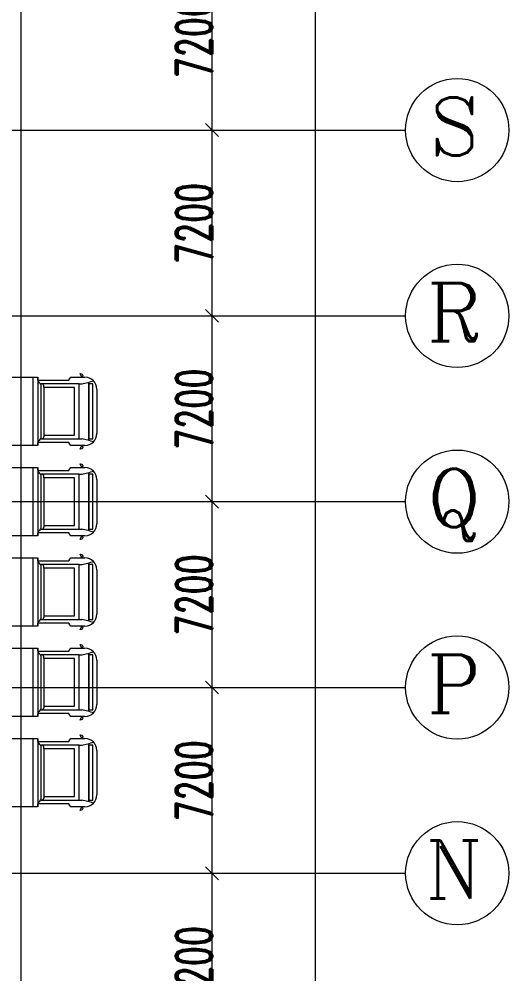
# Model space of a CAD drawing. Header units: millimetres. Extents: x -76632 to 443185, y -33181 to 192400.
# Drawn here: x 303825 to 322800, y 82500 to 119500 of the extents above; entities that cross this region are included whole.
import ezdxf

# ---------------------------------------------------------------- set-up
doc = ezdxf.new("R2010")
doc.units = ezdxf.units.MM
doc.linetypes.add('轴网线', pattern=[22.04, 18.38, -1.83, 0, -1.83])
doc.layers.get('0').update_dxf_attribs({"color": 8})
doc.layers.get('Defpoints').update_dxf_attribs({"color": 8})
for name, color, linetype, lineweight in [('A-ANNO-DIMS', 8, 'Continuous', 9), ('A-DETL-THIN', 8, 'Continuous', 5), ('A-GENM', 8, 'Continuous', 5), ('S-GRID', 8, 'Continuous', 9), ('S-GRID-IDEN', 8, 'Continuous', 9)]:
    doc.layers.add(name, color=color, linetype=linetype, lineweight=lineweight)
doc.styles.add('RomanC', font='romanc__.ttf', dxfattribs={"height": 2250})
doc.styles.add('RomanD_4', font='romand__.ttf', dxfattribs={"width": 0.65, "height": 1400})
doc.dimstyles.new('第一_二道尺寸线', dxfattribs={"dimscale": 304.8, "dimtxt": 1405.004626, "dimasz": 1.64042, "dimexe": 4.10105, "dimexo": 0.0625, "dimgap": 0, "dimtad": 1, "dimdec": 0, "dimzin": 0, "dimdsep": 46, "dimtxsty": 'RomanD_4', "dimblk1": 'OBLIQUE', "dimblk2": 'OBLIQUE', "dimsah": 1, "dimcen": 0.09, "dimazin": 0, "dimtfac": 1, "dimtdec": 4, "dimtix": 1, "dimtmove": 0, "dimatfit": 3, "dimfxl": 8.2021, "dimfxlon": 1, "dimtvp": 1, "dimtolj": 1, "dimtzin": 0, "dimlwd": 18, "dimlwe": 18, "dimarcsym": 2})

# ---------------------------------------------------------------- blocks, each defined once
blk = doc.blocks.new('机动车-大型货车 - LH-A-机动车-大型货车-1174524-LAY-1F-1_500-A')
at = {"layer": 'A-GENM'}
for p, q in [((1065, 4833), (-1065, 4833)), ((-1065, 4833), (-1065, 4678)), ((-863, 4986), (863, 4986)), ((1065, 4678), (1065, 4833)), ((-1447, 4422), (-1388, 4450)), ((-1388, 4450), (-1321, 4418)), ((-1321, 4418), (-1321, 4527)), ((-1126, 4666), (1126, 4666)), ((-1065, 4678), (1065, 4678)), ((1321, 4527), (1321, 4418)), ((1321, 4418), (1388, 4450)), ((1388, 4450), (1447, 4422)), ((-1464, 4336), (-1447, 4422)), ((-1321, 4403), (-1464, 4336)), ((-1321, 3982), (-1321, 4403)), ((-1065, 4298), (-1065, 4418)), ((1067, 4298), (-1065, 4298)), ((-1065, 4298), (-1065, 2814)), ((926, 4119), (-926, 4119)), ((-926, 4119), (-926, 2932)), ((926, 2932), (926, 4119)), ((1065, 4298), (1065, 4418)), ((1067, 2814), (1067, 4298)), ((1321, 4403), (1321, 3982)), ((1464, 4336), (1321, 4403)), ((1447, 4422), (1464, 4336)), ((-1274, 3935), (-1321, 3982)), ((-1210, 3904), (-1274, 3935)), ((-1210, 2684), (-1210, 3904)), ((1274, 3935), (1210, 3904)), ((1210, 3904), (1210, 2684)), ((1321, 3982), (1274, 3935)), ((-1323, 2696), (1323, 2696)), ((-1323, 2684), (-1210, 2684)), ((-1323, -8197), (-1323, 2684)), ((-1126, 2756), (-1186, 2696)), ((-1087, 2782), (-1126, 2756)), ((-1065, 2814), (1067, 2814)), ((-926, 2932), (-991, 2932)), ((-926, 2932), (926, 2932)), ((926, 2932), (991, 2932)), ((1087, 2782), (1126, 2756)), ((1126, 2756), (1186, 2696)), ((1210, 2684), (1323, 2684)), ((1323, 2684), (1323, -8197)), ((-1323, 2503), (1323, 2503)), ((1323, -8197), (-1323, -8197))]:
    blk.add_line(p, q, dxfattribs=at)
for centre, radius, start, end in [((-863, 4527), 458, 90, 180), ((-4571, 3721), 3572, 11.033, 18.6917), ((863, 4527), 458, 360, 90), ((4571, 3721), 3572, 161.3083, 168.967), ((-1094, 2810), 29.1, 282.5858, 7.4142), ((-925, 2829), 141, 150, 186.2339), ((-991, 2867), 65, 90, 150), ((991, 2867), 65, 30, 90), ((925, 2829), 141, 353.7661, 30), ((1094, 2810), 29.1, 172.5858, 257.4142)]:
    blk.add_arc(centre, radius, start, end, dxfattribs=at)
blk = doc.blocks.new('轴网 - 宽度系数 1_0-670626-LAY-1F-1_500-A')
at = {"layer": 'S-GRID-IDEN'}
blk.add_circle((0, 0), 4, dxfattribs=at)
blk = doc.blocks.new('_Oblique')
at = {"color": 0, "linetype": 'ByBlock', "lineweight": -2}
blk.add_line((-0.5, -0.5), (0.5, 0.5), dxfattribs=at)
blk = doc.blocks.new('*D1539')
at = {"layer": 'A-ANNO-DIMS', "color": 0, "lineweight": 18, "transparency": 16777216}
for p, q in [((308819.05, 86400), (312550, 86400)), ((311300, 79200), (311300, 86400)), ((308819.05, 79200), (312550, 79200))]:
    blk.add_line(p, q, dxfattribs=at)
at = {"layer": 'Defpoints', "color": 0, "transparency": 16777216}
for p in [(308800, 86400), (311300, 86400), (308800, 79200)]:
    blk.add_point(p, dxfattribs=at)
at = {"layer": 'A-ANNO-DIMS', "color": 0, "lineweight": 18, "transparency": 16777216, "xscale": 500.0000000000001, "yscale": 500.0000000000001, "zscale": 500.0000000000001}
for p, rotation in [((311300, 86400), 90), ((311300, 79200), 270)]:
    blk.add_blockref('_Oblique', p, dxfattribs=dict(at, rotation=rotation))
at = {"layer": 'A-ANNO-DIMS', "color": 0, "lineweight": 18, "transparency": 16777216, "insert": (310600, 82800), "char_height": 1400, "width": 3890.782, "attachment_point": 5, "rotation": 90, "style": 'RomanD_4'}
blk.add_mtext('\\A1;7200', dxfattribs=at)
blk = doc.blocks.new('*D1540')
at = {"layer": 'A-ANNO-DIMS', "color": 0, "lineweight": 18, "transparency": 16777216}
for p, q in [((308819.05, 93600), (312550, 93600)), ((311300, 86400), (311300, 93600)), ((308819.05, 86400), (312550, 86400))]:
    blk.add_line(p, q, dxfattribs=at)
at = {"layer": 'Defpoints', "color": 0, "transparency": 16777216}
for p in [(308800, 93600), (311300, 93600), (308800, 86400)]:
    blk.add_point(p, dxfattribs=at)
at = {"layer": 'A-ANNO-DIMS', "color": 0, "lineweight": 18, "transparency": 16777216, "xscale": 500.0000000000001, "yscale": 500.0000000000001, "zscale": 500.0000000000001}
for p, rotation in [((311300, 93600), 90), ((311300, 86400), 270)]:
    blk.add_blockref('_Oblique', p, dxfattribs=dict(at, rotation=rotation))
at = {"layer": 'A-ANNO-DIMS', "color": 0, "lineweight": 18, "transparency": 16777216, "insert": (310600, 90000), "char_height": 1400, "width": 3890.782, "attachment_point": 5, "rotation": 90, "style": 'RomanD_4'}
blk.add_mtext('\\A1;7200', dxfattribs=at)
blk = doc.blocks.new('*D1541')
at = {"layer": 'A-ANNO-DIMS', "color": 0, "lineweight": 18, "transparency": 16777216}
for p, q in [((308819.05, 100800), (312550, 100800)), ((311300, 93600), (311300, 100800)), ((308819.05, 93600), (312550, 93600))]:
    blk.add_line(p, q, dxfattribs=at)
at = {"layer": 'Defpoints', "color": 0, "transparency": 16777216}
for p in [(308800, 100800), (311300, 100800), (308800, 93600)]:
    blk.add_point(p, dxfattribs=at)
at = {"layer": 'A-ANNO-DIMS', "color": 0, "lineweight": 18, "transparency": 16777216, "xscale": 500.0000000000001, "yscale": 500.0000000000001, "zscale": 500.0000000000001}
for p, rotation in [((311300, 100800), 90), ((311300, 93600), 270)]:
    blk.add_blockref('_Oblique', p, dxfattribs=dict(at, rotation=rotation))
at = {"layer": 'A-ANNO-DIMS', "color": 0, "lineweight": 18, "transparency": 16777216, "insert": (310600, 97200), "char_height": 1400, "width": 3890.782, "attachment_point": 5, "rotation": 90, "style": 'RomanD_4'}
blk.add_mtext('\\A1;7200', dxfattribs=at)
blk = doc.blocks.new('*D1524')
at = {"layer": 'A-ANNO-DIMS', "color": 0, "lineweight": 18, "transparency": 16777216}
for p, q in [((308819.05, 108000), (312550, 108000)), ((311300, 100800), (311300, 108000)), ((308819.05, 100800), (312550, 100800))]:
    blk.add_line(p, q, dxfattribs=at)
at = {"layer": 'Defpoints', "color": 0, "transparency": 16777216}
for p in [(308800, 108000), (311300, 108000), (308800, 100800)]:
    blk.add_point(p, dxfattribs=at)
at = {"layer": 'A-ANNO-DIMS', "color": 0, "lineweight": 18, "transparency": 16777216, "xscale": 500.0000000000001, "yscale": 500.0000000000001, "zscale": 500.0000000000001}
for p, rotation in [((311300, 108000), 90), ((311300, 100800), 270)]:
    blk.add_blockref('_Oblique', p, dxfattribs=dict(at, rotation=rotation))
at = {"layer": 'A-ANNO-DIMS', "color": 0, "lineweight": 18, "transparency": 16777216, "insert": (310600, 104400), "char_height": 1400, "width": 3890.782, "attachment_point": 5, "rotation": 90, "style": 'RomanD_4'}
blk.add_mtext('\\A1;7200', dxfattribs=at)
blk = doc.blocks.new('*D1525')
at = {"layer": 'A-ANNO-DIMS', "color": 0, "lineweight": 18, "transparency": 16777216}
for p, q in [((308819.05, 115200), (312550, 115200)), ((311300, 108000), (311300, 115200)), ((308819.05, 108000), (312550, 108000))]:
    blk.add_line(p, q, dxfattribs=at)
at = {"layer": 'Defpoints', "color": 0, "transparency": 16777216}
for p in [(308800, 115200), (311300, 115200), (308800, 108000)]:
    blk.add_point(p, dxfattribs=at)
at = {"layer": 'A-ANNO-DIMS', "color": 0, "lineweight": 18, "transparency": 16777216, "xscale": 500.0000000000001, "yscale": 500.0000000000001, "zscale": 500.0000000000001}
for p, rotation in [((311300, 115200), 90), ((311300, 108000), 270)]:
    blk.add_blockref('_Oblique', p, dxfattribs=dict(at, rotation=rotation))
at = {"layer": 'A-ANNO-DIMS', "color": 0, "lineweight": 18, "transparency": 16777216, "insert": (310600, 111600), "char_height": 1400, "width": 3890.782, "attachment_point": 5, "rotation": 90, "style": 'RomanD_4'}
blk.add_mtext('\\A1;7200', dxfattribs=at)
blk = doc.blocks.new('*D1526')
at = {"layer": 'A-ANNO-DIMS', "color": 0, "lineweight": 18, "transparency": 16777216}
for p, q in [((308819.05, 122400), (312550, 122400)), ((311300, 115200), (311300, 122400)), ((308819.05, 115200), (312550, 115200))]:
    blk.add_line(p, q, dxfattribs=at)
at = {"layer": 'Defpoints', "color": 0, "transparency": 16777216}
for p in [(308800, 122400), (311300, 122400), (308800, 115200)]:
    blk.add_point(p, dxfattribs=at)
at = {"layer": 'A-ANNO-DIMS', "color": 0, "lineweight": 18, "transparency": 16777216, "xscale": 500.0000000000001, "yscale": 500.0000000000001, "zscale": 500.0000000000001}
for p, rotation in [((311300, 122400), 90), ((311300, 115200), 270)]:
    blk.add_blockref('_Oblique', p, dxfattribs=dict(at, rotation=rotation))
at = {"layer": 'A-ANNO-DIMS', "color": 0, "lineweight": 18, "transparency": 16777216, "insert": (310600, 118800), "char_height": 1400, "width": 3890.782, "attachment_point": 5, "rotation": 90, "style": 'RomanD_4'}
blk.add_mtext('\\A1;7200', dxfattribs=at)
blk = doc.blocks.new('*D1551')
at = {"layer": 'A-ANNO-DIMS', "color": 0, "lineweight": 18, "transparency": 16777216}
for p, q in [((312819.05, 159050), (316550, 159050)), ((315300, 159050), (315300, -650)), ((312819.05, -650), (316550, -650))]:
    blk.add_line(p, q, dxfattribs=at)
at = {"layer": 'Defpoints', "color": 0, "transparency": 16777216}
for p in [(312800, 159050), (312800, -650), (315300, -650)]:
    blk.add_point(p, dxfattribs=at)
at = {"layer": 'A-ANNO-DIMS', "color": 0, "lineweight": 18, "transparency": 16777216, "xscale": 500.0000000000001, "yscale": 500.0000000000001, "zscale": 500.0000000000001}
for p, rotation in [((315300, 159050), 90), ((315300, -650), 270)]:
    blk.add_blockref('_Oblique', p, dxfattribs=dict(at, rotation=rotation))
at = {"layer": 'A-ANNO-DIMS', "color": 0, "lineweight": 18, "transparency": 16777216, "insert": (314600, 79200), "char_height": 1400, "width": 5836.1731, "attachment_point": 5, "rotation": 90, "style": 'RomanD_4'}
blk.add_mtext('\\A1;159700', dxfattribs=at)

msp = doc.modelspace()

# ---------------------------------------------------------------- linework, layer by layer
at = {"layer": 'A-DETL-THIN', "transparency": 33554687}
msp.add_line((303900, 6200), (303900, 156800.1), dxfattribs=at)
at = {"layer": 'S-GRID', "linetype": '轴网线', "transparency": 33554687}
for p, q in [((-16000, 115200), (308800, 115200)), ((-16000, 108000), (308800, 108000)), ((-16000, 100800), (308800, 100800)), ((-16000, 93600), (308800, 93600)), ((-16000, 86400), (308800, 86400))]:
    msp.add_line(p, q, dxfattribs=at)
at = {"layer": 'S-GRID', "transparency": 33554687}
for p, q in [((308800, 115200), (318800, 115200)), ((308800, 108000), (318800, 108000)), ((308800, 100800), (318800, 100800)), ((308800, 93600), (318800, 93600)), ((308800, 86400), (318800, 86400))]:
    msp.add_line(p, q, dxfattribs=at)

# ---------------------------------------------------------------- block references
at = {"layer": 'A-GENM', "transparency": 33554687, "rotation": 270}
for p in [(301850, 104300), (301850, 100800), (301850, 97300), (301850, 93800), (301850, 90300)]:
    msp.add_blockref('机动车-大型货车 - LH-A-机动车-大型货车-1174524-LAY-1F-1_500-A', p, dxfattribs=at)
at = {"layer": 'S-GRID-IDEN', "transparency": 33554687, "xscale": 499.9999999999995, "yscale": 499.9999999999995, "zscale": 499.9999999999995, "rotation": 270}
for p in [(320800, 115200), (320800, 108000), (320800, 100800), (320800, 93600), (320800, 86400)]:
    msp.add_blockref('轴网 - 宽度系数 1_0-670626-LAY-1F-1_500-A', p, dxfattribs=at)

# ---------------------------------------------------------------- texts
at = {"layer": 'S-GRID-IDEN', "transparency": 33554687, "char_height": 2250, "attachment_point": 1, "style": 'RomanC'}
for s, insert, width in [('\\fRomanC|b0|i0|c134|p2|;S', (319731, 116467), 2565.4), ('\\fRomanC|b0|i0|c134|p2|;R', (319616, 109267), 2845.991), ('\\fRomanC|b0|i0|c134|p2|;Q', (319616, 102067), 2845.991), ('\\fRomanC|b0|i0|c134|p2|;P', (319616, 94867), 2845.991), ('\\fRomanC|b0|i0|c134|p2|;N', (319566, 87667), 2966.244)]:
    msp.add_mtext(s, dxfattribs=dict(at, insert=insert, width=width))

# ---------------------------------------------------------------- dimensions: what is measured, and where the dimension line sits
at = {"layer": 'A-ANNO-DIMS', "lineweight": 18, "transparency": 33554687}
for base, p1, p2, override, picture, middle in [((315300, -650), (312800, 159050), (312800, -650), {"dimpost": '<>', "dimfxl": 159700}, '*D1551', (314600, 79200)), ((311300, 122400), (308800, 115200), (308800, 122400), {"dimpost": '<>', "dimfxl": 7200}, '*D1526', (310600, 118800)), ((311300, 115200), (308800, 108000), (308800, 115200), {"dimpost": '<>', "dimfxl": 7200}, '*D1525', (310600, 111600)), ((311300, 108000), (308800, 100800), (308800, 108000), {"dimpost": '<>', "dimfxl": 7200}, '*D1524', (310600, 104400)), ((311300, 100800), (308800, 93600), (308800, 100800), {"dimpost": '<>', "dimfxl": 7200}, '*D1541', (310600, 97200)), ((311300, 93600), (308800, 86400), (308800, 93600), {"dimpost": '<>', "dimfxl": 7200}, '*D1540', (310600, 90000)), ((311300, 86400), (308800, 79200), (308800, 86400), {"dimpost": '<>', "dimfxl": 7200}, '*D1539', (310600, 82800))]:
    dim = msp.add_linear_dim(base=base, p1=p1, p2=p2, angle=90, dimstyle='第一_二道尺寸线', override=override, dxfattribs=at)
    dim.commit()
    dim.dimension.update_dxf_attribs({"geometry": picture, "text_midpoint": middle})

doc.saveas('drawing.dxf')
